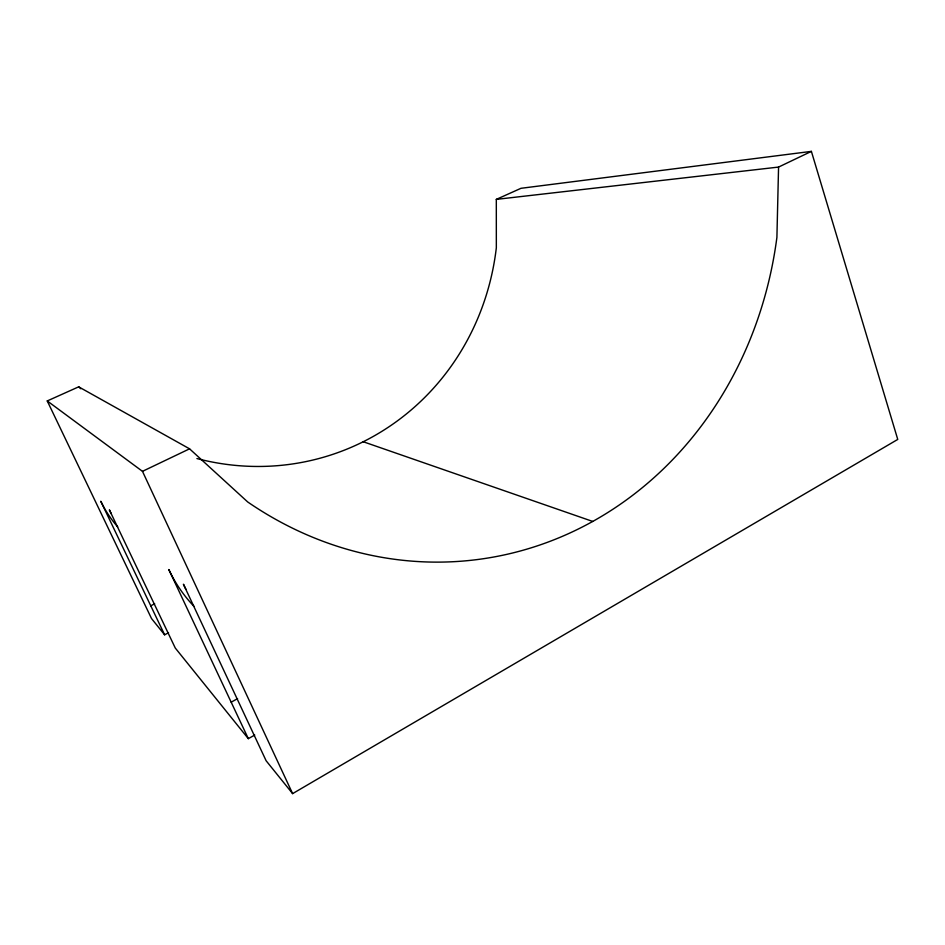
<?xml version="1.0" encoding="UTF-8"?>
<svg xmlns="http://www.w3.org/2000/svg" width="945" height="945" viewBox="0 0 945 945"><rect width="100%" height="100%" fill="white"/><g stroke="black" fill="none" stroke-linecap="round" stroke-linejoin="round"><path stroke-width="1.42" d="M186.011 589.456A159.622 148.566 -60.4 0 1 183.424 584.211L266.112 760.737L292.619 793.623L897.75 439.425L811.389 151.377L778.562 167.076L776.908 237.337A390.781 351.835 83 0 1 247.708 501.972L189.567 448.828L78.683 386.836L47.25 400.94L151.531 618.562L164.619 634.804L168.541 632.748M111.321 513.761A122.933 118.42 -51.7 0 1 109.372 509.875L175.274 648.034L248.322 738.659L254.748 735.045M231.171 702.182L237.573 698.65M150.763 605.804L154.673 603.796M47.25 400.94L142.482 471.342L189.567 448.828M196.914 458.549A259.662 246.633 70.3 0 0 496.338 247.744L496.314 199.383L520.99 188.303L811.389 151.377M496.314 199.383L778.562 167.076M363.234 441.74L592.763 521.451M78.683 386.836L80.833 388.761M164.619 634.804L100.784 501.24A118.657 114.711 -49.6 0 0 117.735 526.92M248.322 738.659L168.812 569.54A152.417 142.872 -59.4 0 0 194.115 606.489M142.482 471.342L292.619 793.623"/></g></svg>
